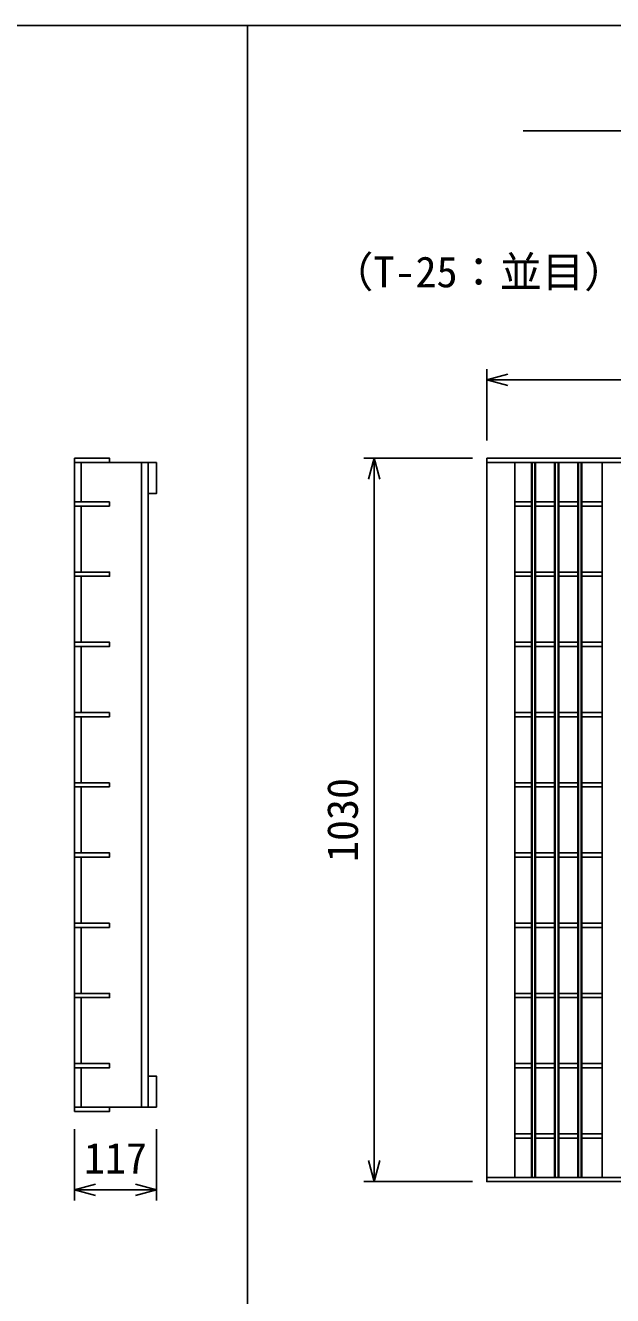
# Model space of a CAD drawing. Units: millimetres, scale not verified. Extents: x -33600 to 33600, y -11880 to 11880.
# Drawn here: x -13267 to -12432, y -6443 to -4634 of the extents above; entities that cross this region are included whole.
import ezdxf
from ezdxf.enums import TextEntityAlignment as Align

# ---------------------------------------------------------------- set-up
doc = ezdxf.new("R2010")
doc.units = ezdxf.units.MM
doc.header["$LTSCALE"] = 40
for name, color, linetype, lineweight in [('0-0_DIM', 7, 'Continuous', 25), ('0-2_HATCH', 6, 'Continuous', 25), ('0-6_TXT', 7, 'Continuous', 25)]:
    doc.layers.add(name, color=color, linetype=linetype, lineweight=lineweight)
doc.styles.add('ＭＳ ゴシック', font='')
doc.styles.get('ＭＳ ゴシック').set_extended_font_data('MS Gothic')

msp = doc.modelspace()

# ---------------------------------------------------------------- linework, layer by layer
at = {"layer": '0-0_DIM'}
for p, q in [((-12610.84, -5225.23), (-12610.84, -5123.65)), ((-11615.84, -5138.65), (-12610.84, -5138.65)), ((-12630.84, -5250.46), (-12785.84, -5250.46)), ((-12770.84, -5250.46), (-12770.84, -6280.46)), ((-13197.5, -6205.68), (-13197.5, -6307.27)), ((-13080.5, -6205.68), (-13080.5, -6307.27)), ((-13080.5, -6292.27), (-13197.5, -6292.27)), ((-12630.84, -6280.46), (-12785.84, -6280.46))]:
    msp.add_line(p, q, dxfattribs=at)
for points in [[(-12580.84, -5146.68), (-12610.84, -5138.65), (-12580.84, -5130.61)], [(-12778.88, -5280.46), (-12770.84, -5250.46), (-12762.8, -5280.46)], [(-12762.8, -6250.46), (-12770.84, -6280.46), (-12778.88, -6250.46)], [(-13167.5, -6300.3), (-13197.5, -6292.27), (-13167.5, -6284.23)], [(-13110.5, -6284.23), (-13080.5, -6292.27), (-13110.5, -6300.3)]]:
    msp.add_lwpolyline(points, dxfattribs=at)
at = {"layer": '0-2_HATCH'}
for p, q in [((-13197.5, -6180.46), (-13197.5, -5250.46)), ((-13197.5, -5256.46), (-13092.5, -5256.46)), ((-13188, -5256.46), (-13188, -5312.46)), ((-13102, -6174.46), (-13102, -5256.46)), ((-13092.5, -6174.46), (-13092.5, -5256.46)), ((-13080.5, -5256.46), (-13092.5, -5256.46)), ((-13092.5, -5256.46), (-13092.5, -5300.46)), ((-11615.84, -5250.46), (-12610.84, -5250.46)), ((-12610.84, -5256.46), (-11615.84, -5256.46)), ((-12570.84, -6274.46), (-12570.84, -5256.46)), ((-12547.26, -6274.46), (-12547.26, -5256.46)), ((-12546.26, -5256.46), (-12546.26, -6274.46)), ((-12542.26, -5256.46), (-12542.26, -6274.46)), ((-12541.26, -6274.46), (-12541.26, -5256.46)), ((-12514.26, -6274.46), (-12514.26, -5256.46)), ((-12513.26, -5256.46), (-12513.26, -6274.46)), ((-12509.26, -5256.46), (-12509.26, -6274.46)), ((-12508.26, -6274.46), (-12508.26, -5256.46)), ((-12481.26, -6274.46), (-12481.26, -5256.46)), ((-12480.26, -5256.46), (-12480.26, -6274.46)), ((-12476.26, -5256.46), (-12476.26, -6274.46)), ((-12475.26, -6274.46), (-12475.26, -5256.46)), ((-12446.68, -6274.46), (-12446.68, -5256.46)), ((-13147.5, -5312.46), (-13197.5, -5312.46)), ((-13147.5, -5318.46), (-13147.5, -5312.46)), ((-12547.26, -5312.46), (-12570.84, -5312.46)), ((-12514.26, -5312.46), (-12541.26, -5312.46)), ((-12481.26, -5312.46), (-12508.26, -5312.46)), ((-12446.68, -5312.46), (-12475.26, -5312.46)), ((-13197.5, -5318.46), (-13147.5, -5318.46)), ((-13188, -5412.46), (-13188, -5318.46)), ((-12547.26, -5318.46), (-12570.84, -5318.46)), ((-12514.26, -5318.46), (-12541.26, -5318.46)), ((-12481.26, -5318.46), (-12508.26, -5318.46)), ((-12446.68, -5318.46), (-12475.26, -5318.46)), ((-13188, -5512.46), (-13188, -5418.46)), ((-12547.26, -5412.46), (-12570.84, -5412.46)), ((-12547.26, -5418.46), (-12570.84, -5418.46)), ((-12514.26, -5412.46), (-12541.26, -5412.46)), ((-12514.26, -5418.46), (-12541.26, -5418.46)), ((-12481.26, -5412.46), (-12508.26, -5412.46)), ((-12481.26, -5418.46), (-12508.26, -5418.46)), ((-12446.68, -5412.46), (-12475.26, -5412.46)), ((-12446.68, -5418.46), (-12475.26, -5418.46)), ((-12547.26, -5512.46), (-12570.84, -5512.46)), ((-12514.26, -5512.46), (-12541.26, -5512.46)), ((-12481.26, -5512.46), (-12508.26, -5512.46)), ((-12446.68, -5512.46), (-12475.26, -5512.46)), ((-13188, -5612.46), (-13188, -5518.46)), ((-12547.26, -5518.46), (-12570.84, -5518.46)), ((-12514.26, -5518.46), (-12541.26, -5518.46)), ((-12481.26, -5518.46), (-12508.26, -5518.46)), ((-12446.68, -5518.46), (-12475.26, -5518.46)), ((-13147.5, -5612.46), (-13197.5, -5612.46)), ((-13197.5, -5618.46), (-13147.5, -5618.46)), ((-13188, -5712.46), (-13188, -5618.46)), ((-13147.5, -5618.46), (-13147.5, -5612.46)), ((-12547.26, -5612.46), (-12570.84, -5612.46)), ((-12547.26, -5618.46), (-12570.84, -5618.46)), ((-12514.26, -5612.46), (-12541.26, -5612.46)), ((-12514.26, -5618.46), (-12541.26, -5618.46)), ((-12481.26, -5612.46), (-12508.26, -5612.46)), ((-12481.26, -5618.46), (-12508.26, -5618.46)), ((-12446.68, -5612.46), (-12475.26, -5612.46)), ((-12446.68, -5618.46), (-12475.26, -5618.46)), ((-13147.5, -5712.46), (-13197.5, -5712.46)), ((-13147.5, -5718.46), (-13147.5, -5712.46)), ((-12547.26, -5712.46), (-12570.84, -5712.46)), ((-12514.26, -5712.46), (-12541.26, -5712.46)), ((-12481.26, -5712.46), (-12508.26, -5712.46)), ((-12446.68, -5712.46), (-12475.26, -5712.46)), ((-13197.5, -5718.46), (-13147.5, -5718.46)), ((-13188, -5812.46), (-13188, -5718.46)), ((-12547.26, -5718.46), (-12570.84, -5718.46)), ((-12514.26, -5718.46), (-12541.26, -5718.46)), ((-12481.26, -5718.46), (-12508.26, -5718.46)), ((-12446.68, -5718.46), (-12475.26, -5718.46)), ((-13188, -5912.46), (-13188, -5818.46)), ((-12547.26, -5812.46), (-12570.84, -5812.46)), ((-12547.26, -5818.46), (-12570.84, -5818.46)), ((-12514.26, -5812.46), (-12541.26, -5812.46)), ((-12514.26, -5818.46), (-12541.26, -5818.46)), ((-12481.26, -5812.46), (-12508.26, -5812.46)), ((-12481.26, -5818.46), (-12508.26, -5818.46)), ((-12446.68, -5812.46), (-12475.26, -5812.46)), ((-12446.68, -5818.46), (-12475.26, -5818.46)), ((-13147.5, -5912.46), (-13197.5, -5912.46)), ((-13147.5, -5918.46), (-13147.5, -5912.46)), ((-12547.26, -5912.46), (-12570.84, -5912.46)), ((-12514.26, -5912.46), (-12541.26, -5912.46)), ((-12481.26, -5912.46), (-12508.26, -5912.46)), ((-12446.68, -5912.46), (-12475.26, -5912.46)), ((-13197.5, -5918.46), (-13147.5, -5918.46)), ((-13188, -6012.46), (-13188, -5918.46)), ((-12547.26, -5918.46), (-12570.84, -5918.46)), ((-12514.26, -5918.46), (-12541.26, -5918.46)), ((-12481.26, -5918.46), (-12508.26, -5918.46)), ((-12446.68, -5918.46), (-12475.26, -5918.46)), ((-13188, -6112.46), (-13188, -6018.46)), ((-12547.26, -6012.46), (-12570.84, -6012.46)), ((-12547.26, -6018.46), (-12570.84, -6018.46)), ((-12514.26, -6012.46), (-12541.26, -6012.46)), ((-12514.26, -6018.46), (-12541.26, -6018.46)), ((-12481.26, -6012.46), (-12508.26, -6012.46)), ((-12481.26, -6018.46), (-12508.26, -6018.46)), ((-12446.68, -6012.46), (-12475.26, -6012.46)), ((-12446.68, -6018.46), (-12475.26, -6018.46)), ((-12547.26, -6112.46), (-12570.84, -6112.46)), ((-12514.26, -6112.46), (-12541.26, -6112.46)), ((-12481.26, -6112.46), (-12508.26, -6112.46)), ((-12446.68, -6112.46), (-12475.26, -6112.46)), ((-13188, -6174.46), (-13188, -6118.46)), ((-13092.5, -6174.46), (-13092.5, -6130.46)), ((-12547.26, -6118.46), (-12570.84, -6118.46)), ((-12514.26, -6118.46), (-12541.26, -6118.46)), ((-12481.26, -6118.46), (-12508.26, -6118.46)), ((-12446.68, -6118.46), (-12475.26, -6118.46)), ((-13197.5, -6174.46), (-13092.5, -6174.46)), ((-13080.5, -6174.46), (-13092.5, -6174.46)), ((-12547.26, -6212.46), (-12570.84, -6212.46)), ((-12547.26, -6218.46), (-12570.84, -6218.46)), ((-12514.26, -6212.46), (-12541.26, -6212.46)), ((-12514.26, -6218.46), (-12541.26, -6218.46)), ((-12481.26, -6212.46), (-12508.26, -6212.46)), ((-12481.26, -6218.46), (-12508.26, -6218.46)), ((-12446.68, -6212.46), (-12475.26, -6212.46)), ((-12446.68, -6218.46), (-12475.26, -6218.46)), ((-12610.84, -6274.46), (-11615.84, -6274.46))]:
    msp.add_line(p, q, dxfattribs=at)
for points in [[(-13147.5, -5256.46), (-13147.5, -5250.46), (-13197.5, -5250.46)], [(-13080.5, -5256.46), (-13080.5, -5300.46), (-13092.5, -5300.46)], [(-11615.84, -6280.46), (-12610.84, -6280.46), (-12610.84, -5250.46)], [(-13197.5, -5418.46), (-13147.5, -5418.46), (-13147.5, -5412.46), (-13197.5, -5412.46)], [(-13197.5, -5518.46), (-13147.5, -5518.46), (-13147.5, -5512.46), (-13197.5, -5512.46)], [(-13197.5, -5818.46), (-13147.5, -5818.46), (-13147.5, -5812.46), (-13197.5, -5812.46)], [(-13197.5, -6018.46), (-13147.5, -6018.46), (-13147.5, -6012.46), (-13197.5, -6012.46)], [(-13197.5, -6118.46), (-13147.5, -6118.46), (-13147.5, -6112.46), (-13197.5, -6112.46)], [(-13080.5, -6174.46), (-13080.5, -6130.46), (-13092.5, -6130.46)], [(-13147.5, -6174.46), (-13147.5, -6180.46), (-13197.5, -6180.46)]]:
    msp.add_lwpolyline(points, dxfattribs=at)
at = {"layer": '0-6_TXT'}
msp.add_line((-12558.8, -4784.13), (-11543.21, -4784.13), dxfattribs=at)
for points in [[(-14751.01, -8234.13), (-12951.01, -8234.13), (-12951.01, -4634.13), (-14751.01, -4634.13)], [(-12951.01, -8234.13), (-11151.01, -8234.13), (-11151.01, -4634.13), (-12951.01, -4634.13)]]:
    msp.add_lwpolyline(points, close=True, dxfattribs=at)

# ---------------------------------------------------------------- texts
at = {"layer": '0-0_DIM', "style": 'ＭＳ ゴシック'}
for s, p in [('（T-25：並目）', (-12831.98, -5020.27)), ('117', (-13184, -6282.27))]:
    msp.add_text(s, height=43.99, dxfattribs=at).set_placement(p, align=Align.BOTTOM_LEFT)
msp.add_text('1030', height=43.99, rotation=90, dxfattribs=at).set_placement((-12780.84, -5825.46), align=Align.BOTTOM_LEFT)

doc.saveas('drawing.dxf')
